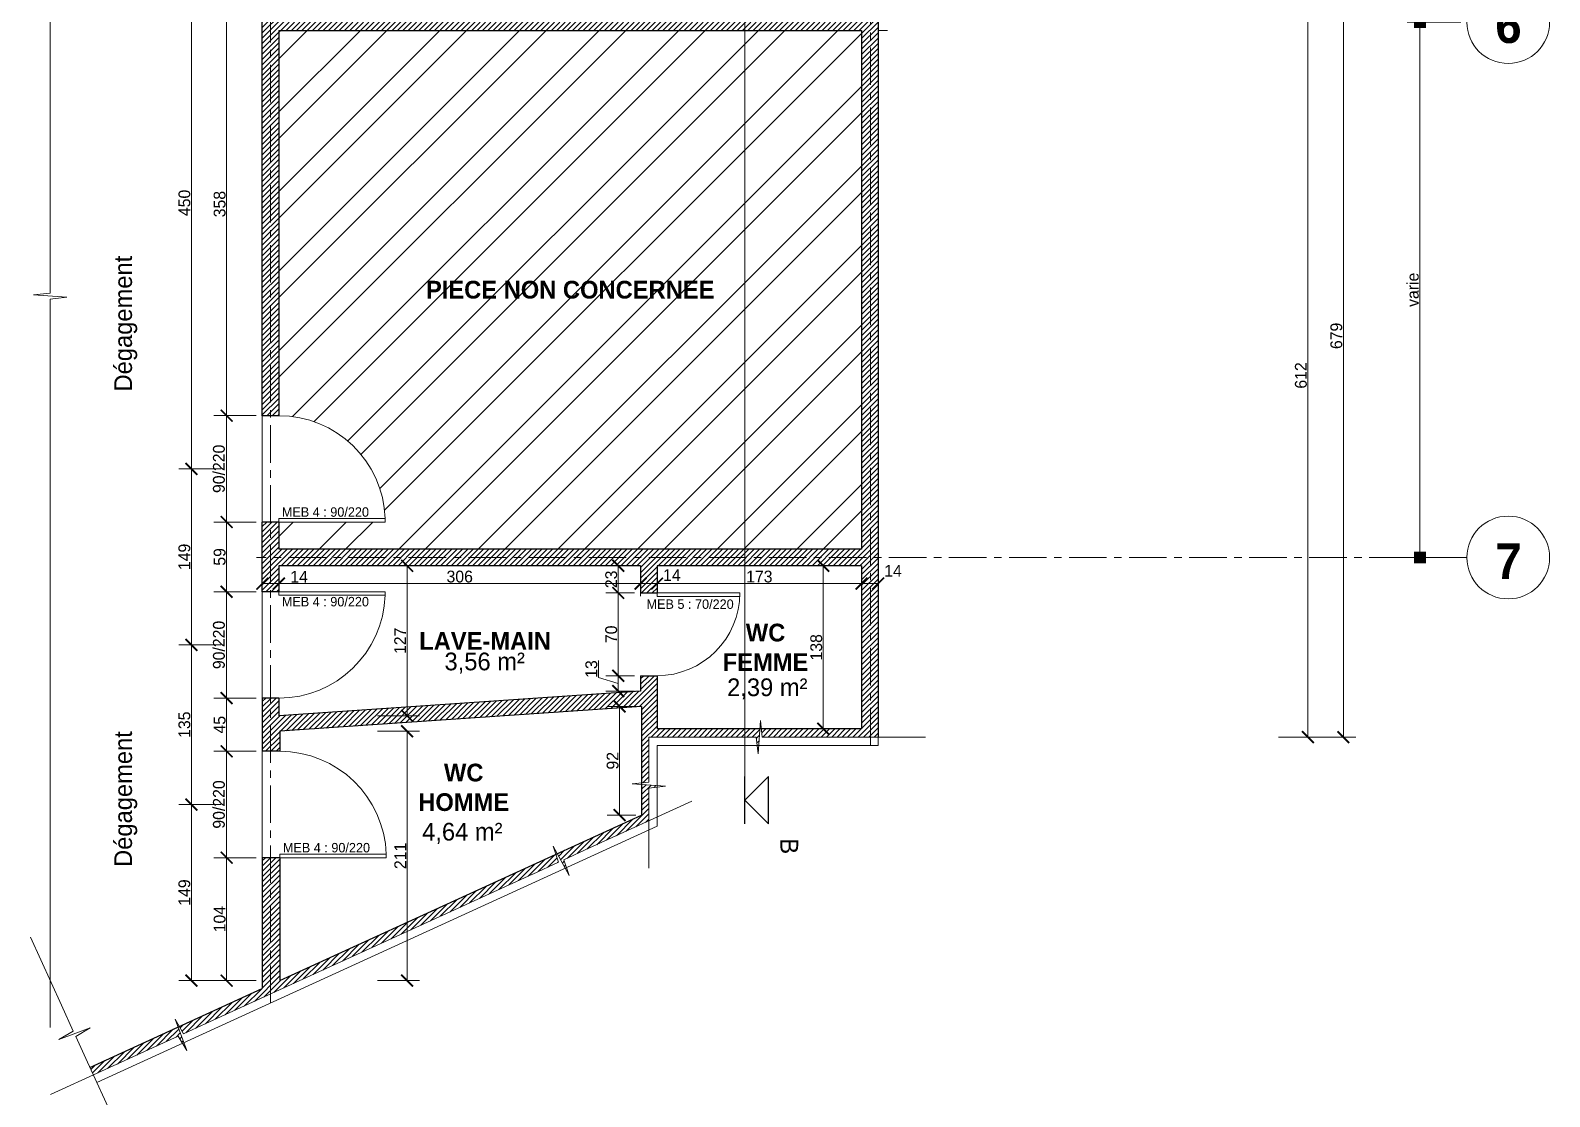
# Model space of a CAD drawing. Header units: centimetres. Extents: x -15293 to 11572, y -4790 to 2619.
# Drawn here: x -1709 to -424, y -1591 to -689 of the extents above; entities that cross this region are included whole.
import ezdxf

# ---------------------------------------------------------------- set-up
doc = ezdxf.new("R2010")
doc.units = ezdxf.units.CM
doc.linetypes.add('Axe', pattern=[1093.611073, 529.166651, -211.666656, 141.111112, -211.666656])
doc.linetypes.add('CENTER', pattern=[50.8, 31.75, -6.35, 6.35, -6.35])
doc.layers.get('0').update_dxf_attribs({"lineweight": 0})
for name, color, linetype in [('Hachure mur', 7, 'Continuous'), ('Ligne de Coupe', 4, 'Continuous'), ('TSJ_COTATION', 144, 'Continuous'), ('TSJ_LEGENDE', 6, 'Continuous'), ('TSJ_TEXTE', 6, 'Continuous')]:
    doc.layers.add(name, color=color, linetype=linetype)
for name, color, linetype, lineweight, true_color in [('Partie Non étudiée', 7, 'Continuous', 0, 0xa8a8a8), ('TSJ_AXE', 7, 'CENTER', 0, 0xb80000), ('TSJ_HACHURE', 7, 'Axe', 0, 0x969696)]:
    doc.layers.add(name, color=color, linetype=linetype, lineweight=lineweight, true_color=true_color)
for name, color, linetype, lineweight in [('Symbole de rupture', 6, 'Continuous', 0), ('TSJ_MENUISERIE', 150, 'Continuous', 15), ('TSJ_MUR', 1, 'Continuous', 30), ('TSJ_VUE', 5, 'Continuous', 13)]:
    doc.layers.add(name, color=color, linetype=linetype, lineweight=lineweight)
doc.styles.get("Standard").update_dxf_attribs({"font": 'GOTHIC.TTF'})
doc.dimstyles.new('Axe cotation', dxfattribs={"dimtxt": 10, "dimasz": 10, "dimexe": 10.625, "dimexo": 5, "dimtad": 1, "dimtxsty": 'Standard', "dimblk": 'BOXFILLED', "dimcen": 8, "dimadec": 0, "dimazin": 0, "dimtfac": 1, "dimtmove": 0, "dimatfit": 3, "dimldrblk": 'BOXFILLED', "dimfxl": 1, "dimlwd": 9, "dimlwe": 9, "dimarcsym": 0})
doc.dimstyles.new('ISO-25', dxfattribs={"dimtxt": 10, "dimasz": 10, "dimexe": 10.625, "dimexo": 5, "dimtad": 1, "dimtxsty": 'Standard', "dimblk": 'ARCHTICK', "dimcen": 8, "dimadec": 0, "dimazin": 0, "dimtfac": 1, "dimtmove": 0, "dimatfit": 3, "dimldrblk": 'ARCHTICK', "dimfxl": 25, "dimfxlon": 1, "dimlwd": 9, "dimlwe": 9, "dimarcsym": 0})

# ---------------------------------------------------------------- blocks, each defined once
blk = doc.blocks.new('Marque de rupture')
at = {"layer": 'Symbole de rupture', "lineweight": 20}
for p, q in [((0, -3.6), (0, 20.4)), ((0, -3.6), (-14.1, -5.1)), ((14.1, -7.1), (-14.1, -5.1)), ((0, -8.6), (14.1, -7.1)), ((0, -8.6), (0, -32.6))]:
    blk.add_line(p, q, dxfattribs=at)
blk = doc.blocks.new('_ArchTick')
at = {"color": 0, "linetype": 'ByBlock', "const_width": 0.15}
blk.add_lwpolyline([(-0.5, -0.5), (0.5, 0.5)], dxfattribs=at)
blk = doc.blocks.new('*D103')
at = {"layer": 'Defpoints', "color": 0, "transparency": 16777216}
for p in [(-1005.8, -1142), (-1038.2, -1280), (-1005.8, -1280)]:
    blk.add_point(p, dxfattribs=at)
at = {"layer": 'TSJ_COTATION', "color": 0, "lineweight": 9, "transparency": 16777216}
for p, q in [((-1013.2, -1142), (-1048.8, -1142)), ((-1038.2, -1142), (-1038.2, -1280)), ((-1013.2, -1280), (-1048.8, -1280))]:
    blk.add_line(p, q, dxfattribs=at)
at = {"layer": 'TSJ_COTATION', "color": 0, "lineweight": 9, "transparency": 16777216, "xscale": 10, "yscale": 10, "zscale": 10}
for p, rotation in [((-1038.2, -1142), 90), ((-1038.2, -1280), 270)]:
    blk.add_blockref('_ArchTick', p, dxfattribs=dict(at, rotation=rotation))
at = {"layer": 'TSJ_COTATION', "color": 0, "transparency": 16777216, "insert": (-1044.1, -1211), "char_height": 10, "attachment_point": 5, "rotation": 90}
blk.add_mtext('138', dxfattribs=at)
blk = doc.blocks.new('*D104')
at = {"layer": 'Defpoints', "color": 0, "transparency": 16777216}
for p in [(-1512.8, -1164), (-1498.8, -1157.1), (-1498.8, -1164)]:
    blk.add_point(p, dxfattribs=at)
at = {"layer": 'TSJ_COTATION', "color": 0, "lineweight": 9, "transparency": 16777216}
for p, q in [((-1512.8, -1159), (-1512.8, -1146.5)), ((-1498.8, -1159), (-1498.8, -1146.5)), ((-1512.8, -1157.1), (-1498.8, -1157.1)), ((-1498.8, -1157.1), (-1474.5, -1157.1))]:
    blk.add_line(p, q, dxfattribs=at)
at = {"layer": 'TSJ_COTATION', "color": 0, "lineweight": 9, "transparency": 16777216, "xscale": 10, "yscale": 10, "zscale": 10, "rotation": 180}
blk.add_blockref('_ArchTick', (-1512.8, -1157.1), dxfattribs=at)
at = {"layer": 'TSJ_COTATION', "color": 0, "lineweight": 9, "transparency": 16777216, "xscale": 10, "yscale": 10, "zscale": 10}
blk.add_blockref('_ArchTick', (-1498.8, -1157.1), dxfattribs=at)
at = {"layer": 'TSJ_COTATION', "color": 0, "transparency": 16777216, "insert": (-1481.7, -1151.3), "char_height": 10, "attachment_point": 5}
blk.add_mtext('14', dxfattribs=at)
blk = doc.blocks.new('*D105')
at = {"layer": 'Defpoints', "color": 0, "transparency": 16777216}
for p in [(-1192.8, -1142), (-1498.8, -1164), (-1192.8, -1157.1)]:
    blk.add_point(p, dxfattribs=at)
at = {"layer": 'TSJ_COTATION', "color": 0, "lineweight": 9, "transparency": 16777216}
for p, q in [((-1498.8, -1159), (-1498.8, -1146.5)), ((-1192.8, -1147), (-1192.8, -1167.7)), ((-1498.8, -1157.1), (-1192.8, -1157.1))]:
    blk.add_line(p, q, dxfattribs=at)
at = {"layer": 'TSJ_COTATION', "color": 0, "lineweight": 9, "transparency": 16777216, "xscale": 10, "yscale": 10, "zscale": 10, "rotation": 180}
blk.add_blockref('_ArchTick', (-1498.8, -1157.1), dxfattribs=at)
at = {"layer": 'TSJ_COTATION', "color": 0, "lineweight": 9, "transparency": 16777216, "xscale": 10, "yscale": 10, "zscale": 10}
blk.add_blockref('_ArchTick', (-1192.8, -1157.1), dxfattribs=at)
at = {"layer": 'TSJ_COTATION', "color": 0, "transparency": 16777216, "insert": (-1345.8, -1151.2), "char_height": 10, "attachment_point": 5}
blk.add_mtext('306', dxfattribs=at)
blk = doc.blocks.new('*D106')
at = {"layer": 'Defpoints', "color": 0, "transparency": 16777216}
for p in [(-1192.8, -1142), (-1178.8, -1157.1), (-1178.8, -1165)]:
    blk.add_point(p, dxfattribs=at)
at = {"layer": 'TSJ_COTATION', "color": 0, "lineweight": 9, "transparency": 16777216}
for p, q in [((-1192.8, -1147), (-1192.8, -1167.7)), ((-1178.8, -1160), (-1178.8, -1146.5)), ((-1192.8, -1157.1), (-1178.8, -1157.1))]:
    blk.add_line(p, q, dxfattribs=at)
at = {"layer": 'TSJ_COTATION', "color": 0, "lineweight": 9, "transparency": 16777216, "xscale": 10, "yscale": 10, "zscale": 10, "rotation": 180}
blk.add_blockref('_ArchTick', (-1192.8, -1157.1), dxfattribs=at)
at = {"layer": 'TSJ_COTATION', "color": 0, "lineweight": 9, "transparency": 16777216, "xscale": 10, "yscale": 10, "zscale": 10}
blk.add_blockref('_ArchTick', (-1178.8, -1157.1), dxfattribs=at)
at = {"layer": 'TSJ_COTATION', "color": 0, "transparency": 16777216, "insert": (-1166.3, -1149.9), "char_height": 10, "attachment_point": 5}
blk.add_mtext('14', dxfattribs=at)
blk = doc.blocks.new('*D107')
at = {"layer": 'Defpoints', "color": 0, "transparency": 16777216}
for p in [(-1005.8, -1142), (-1178.8, -1165), (-1005.8, -1157.1)]:
    blk.add_point(p, dxfattribs=at)
at = {"layer": 'TSJ_COTATION', "color": 0, "lineweight": 9, "transparency": 16777216}
for p, q in [((-1178.8, -1160), (-1178.8, -1146.5)), ((-1005.8, -1147), (-1005.8, -1167.7)), ((-1178.8, -1157.1), (-1005.8, -1157.1))]:
    blk.add_line(p, q, dxfattribs=at)
at = {"layer": 'TSJ_COTATION', "color": 0, "lineweight": 9, "transparency": 16777216, "xscale": 10, "yscale": 10, "zscale": 10, "rotation": 180}
blk.add_blockref('_ArchTick', (-1178.8, -1157.1), dxfattribs=at)
at = {"layer": 'TSJ_COTATION', "color": 0, "lineweight": 9, "transparency": 16777216, "xscale": 10, "yscale": 10, "zscale": 10}
blk.add_blockref('_ArchTick', (-1005.8, -1157.1), dxfattribs=at)
at = {"layer": 'TSJ_COTATION', "color": 0, "transparency": 16777216, "insert": (-1092.3, -1151.2), "char_height": 10, "attachment_point": 5}
blk.add_mtext('173', dxfattribs=at)
blk = doc.blocks.new('*D108')
at = {"layer": 'Defpoints', "color": 0, "transparency": 16777216}
for p in [(-1005.8, -1142), (-991.8, -1142), (-991.8, -1157.1)]:
    blk.add_point(p, dxfattribs=at)
at = {"layer": 'TSJ_COTATION', "color": 0, "lineweight": 9, "transparency": 16777216}
for p, q in [((-1005.8, -1147), (-1005.8, -1167.7)), ((-991.8, -1147), (-991.8, -1167.7)), ((-1005.8, -1157.1), (-991.8, -1157.1))]:
    blk.add_line(p, q, dxfattribs=at)
at = {"layer": 'TSJ_COTATION', "color": 0, "lineweight": 9, "transparency": 16777216, "xscale": 10, "yscale": 10, "zscale": 10, "rotation": 180}
blk.add_blockref('_ArchTick', (-1005.8, -1157.1), dxfattribs=at)
at = {"layer": 'TSJ_COTATION', "color": 0, "lineweight": 9, "transparency": 16777216, "xscale": 10, "yscale": 10, "zscale": 10}
blk.add_blockref('_ArchTick', (-991.8, -1157.1), dxfattribs=at)
at = {"layer": 'TSJ_COTATION', "color": 0, "transparency": 16777216, "insert": (-979.2, -1146.3), "char_height": 10, "attachment_point": 5}
blk.add_mtext('14', dxfattribs=at)
blk = doc.blocks.new('*D109')
at = {"layer": 'Defpoints', "color": 0, "transparency": 16777216}
for p in [(-1192.8, -1142), (-1211.7, -1165), (-1192.8, -1165)]:
    blk.add_point(p, dxfattribs=at)
at = {"layer": 'TSJ_COTATION', "color": 0, "lineweight": 9, "transparency": 16777216}
for p, q in [((-1197.8, -1142), (-1222.3, -1142)), ((-1211.7, -1142), (-1211.7, -1165)), ((-1197.8, -1165), (-1222.3, -1165))]:
    blk.add_line(p, q, dxfattribs=at)
at = {"layer": 'TSJ_COTATION', "color": 0, "lineweight": 9, "transparency": 16777216, "xscale": 10, "yscale": 10, "zscale": 10}
for p, rotation in [((-1211.7, -1142), 90), ((-1211.7, -1165), 270)]:
    blk.add_blockref('_ArchTick', p, dxfattribs=dict(at, rotation=rotation))
at = {"layer": 'TSJ_COTATION', "color": 0, "transparency": 16777216, "insert": (-1217.6, -1153.5), "char_height": 10, "attachment_point": 5, "rotation": 90}
blk.add_mtext('23', dxfattribs=at)
blk = doc.blocks.new('*D110')
at = {"layer": 'Defpoints', "color": 0, "transparency": 16777216}
for p in [(-1192.8, -1165), (-1211.7, -1235), (-1192.8, -1235)]:
    blk.add_point(p, dxfattribs=at)
at = {"layer": 'TSJ_COTATION', "color": 0, "lineweight": 9, "transparency": 16777216}
for p, q in [((-1197.8, -1165), (-1222.3, -1165)), ((-1211.7, -1165), (-1211.7, -1235)), ((-1197.8, -1235), (-1222.3, -1235))]:
    blk.add_line(p, q, dxfattribs=at)
at = {"layer": 'TSJ_COTATION', "color": 0, "lineweight": 9, "transparency": 16777216, "xscale": 10, "yscale": 10, "zscale": 10}
for p, rotation in [((-1211.7, -1165), 90), ((-1211.7, -1235), 270)]:
    blk.add_blockref('_ArchTick', p, dxfattribs=dict(at, rotation=rotation))
at = {"layer": 'TSJ_COTATION', "color": 0, "transparency": 16777216, "insert": (-1217.6, -1200), "char_height": 10, "attachment_point": 5, "rotation": 90}
blk.add_mtext('70', dxfattribs=at)
blk = doc.blocks.new('*D111')
at = {"layer": 'Defpoints', "color": 0, "transparency": 16777216}
for p in [(-1192.8, -1235), (-1211.7, -1248), (-1192.8, -1248)]:
    blk.add_point(p, dxfattribs=at)
at = {"layer": 'TSJ_COTATION', "color": 0, "lineweight": 9, "transparency": 16777216}
for p, q in [((-1228.5, -1236.5), (-1228.5, -1222.3)), ((-1211.7, -1241.5), (-1228.5, -1236.5)), ((-1197.8, -1235), (-1222.3, -1235)), ((-1211.7, -1235), (-1211.7, -1248)), ((-1197.8, -1248), (-1222.3, -1248))]:
    blk.add_line(p, q, dxfattribs=at)
at = {"layer": 'TSJ_COTATION', "color": 0, "lineweight": 9, "transparency": 16777216, "xscale": 10, "yscale": 10, "zscale": 10}
for p, rotation in [((-1211.7, -1235), 90), ((-1211.7, -1248), 270)]:
    blk.add_blockref('_ArchTick', p, dxfattribs=dict(at, rotation=rotation))
at = {"layer": 'TSJ_COTATION', "color": 0, "transparency": 16777216, "insert": (-1234.4, -1229.4), "char_height": 10, "attachment_point": 5, "rotation": 90}
blk.add_mtext('13', dxfattribs=at)
blk = doc.blocks.new('*D112')
at = {"layer": 'Defpoints', "color": 0, "transparency": 16777216}
for p in [(-1191.9, -1261), (-1210.5, -1353), (-1191.9, -1353)]:
    blk.add_point(p, dxfattribs=at)
at = {"layer": 'TSJ_COTATION', "color": 0, "lineweight": 9, "transparency": 16777216}
for p, q in [((-1196.9, -1261), (-1221.1, -1261)), ((-1210.5, -1261), (-1210.5, -1353)), ((-1196.9, -1353), (-1221.1, -1353))]:
    blk.add_line(p, q, dxfattribs=at)
at = {"layer": 'TSJ_COTATION', "color": 0, "lineweight": 9, "transparency": 16777216, "xscale": 10, "yscale": 10, "zscale": 10}
for p, rotation in [((-1210.5, -1261), 90), ((-1210.5, -1353), 270)]:
    blk.add_blockref('_ArchTick', p, dxfattribs=dict(at, rotation=rotation))
at = {"layer": 'TSJ_COTATION', "color": 0, "transparency": 16777216, "insert": (-1216.4, -1307), "char_height": 10, "attachment_point": 5, "rotation": 90}
blk.add_mtext('92', dxfattribs=at)
blk = doc.blocks.new('*D117')
at = {"layer": 'Defpoints', "color": 0, "transparency": 16777216}
for p in [(-1512.8, -610), (-1572.8, -1060), (-1512.8, -1060)]:
    blk.add_point(p, dxfattribs=at)
at = {"layer": 'TSJ_COTATION', "color": 0, "lineweight": 9, "transparency": 16777216}
for p, q in [((-1547.8, -610), (-1583.4, -610)), ((-1572.8, -610), (-1572.8, -1060)), ((-1547.8, -1060), (-1583.4, -1060))]:
    blk.add_line(p, q, dxfattribs=at)
at = {"layer": 'TSJ_COTATION', "color": 0, "lineweight": 9, "transparency": 16777216, "xscale": 10, "yscale": 10, "zscale": 10}
for p, rotation in [((-1572.8, -610), 90), ((-1572.8, -1060), 270)]:
    blk.add_blockref('_ArchTick', p, dxfattribs=dict(at, rotation=rotation))
at = {"layer": 'TSJ_COTATION', "color": 0, "transparency": 16777216, "insert": (-1578.7, -835), "char_height": 10, "attachment_point": 5, "rotation": 90}
blk.add_mtext('450', dxfattribs=at)
blk = doc.blocks.new('*D118')
at = {"layer": 'Defpoints', "color": 0, "transparency": 16777216}
for p in [(-1512.8, -1060), (-1572.8, -1209), (-1512.8, -1209)]:
    blk.add_point(p, dxfattribs=at)
at = {"layer": 'TSJ_COTATION', "color": 0, "lineweight": 9, "transparency": 16777216}
for p, q in [((-1547.8, -1060), (-1583.4, -1060)), ((-1572.8, -1060), (-1572.8, -1209)), ((-1547.8, -1209), (-1583.4, -1209))]:
    blk.add_line(p, q, dxfattribs=at)
at = {"layer": 'TSJ_COTATION', "color": 0, "lineweight": 9, "transparency": 16777216, "xscale": 10, "yscale": 10, "zscale": 10}
for p, rotation in [((-1572.8, -1060), 90), ((-1572.8, -1209), 270)]:
    blk.add_blockref('_ArchTick', p, dxfattribs=dict(at, rotation=rotation))
at = {"layer": 'TSJ_COTATION', "color": 0, "transparency": 16777216, "insert": (-1578.7, -1134.5), "char_height": 10, "attachment_point": 5, "rotation": 90}
blk.add_mtext('149', dxfattribs=at)
blk = doc.blocks.new('*D119')
at = {"layer": 'Defpoints', "color": 0, "transparency": 16777216}
for p in [(-1512.8, -1209), (-1572.8, -1344), (-1512.8, -1344)]:
    blk.add_point(p, dxfattribs=at)
at = {"layer": 'TSJ_COTATION', "color": 0, "lineweight": 9, "transparency": 16777216}
for p, q in [((-1547.8, -1209), (-1583.4, -1209)), ((-1572.8, -1209), (-1572.8, -1344)), ((-1547.8, -1344), (-1583.4, -1344))]:
    blk.add_line(p, q, dxfattribs=at)
at = {"layer": 'TSJ_COTATION', "color": 0, "lineweight": 9, "transparency": 16777216, "xscale": 10, "yscale": 10, "zscale": 10}
for p, rotation in [((-1572.8, -1209), 90), ((-1572.8, -1344), 270)]:
    blk.add_blockref('_ArchTick', p, dxfattribs=dict(at, rotation=rotation))
at = {"layer": 'TSJ_COTATION', "color": 0, "transparency": 16777216, "insert": (-1578.7, -1276.5), "char_height": 10, "attachment_point": 5, "rotation": 90}
blk.add_mtext('135', dxfattribs=at)
blk = doc.blocks.new('*D120')
at = {"layer": 'Defpoints', "color": 0, "transparency": 16777216}
for p in [(-1512.8, -1344), (-1572.8, -1493), (-1512.8, -1493)]:
    blk.add_point(p, dxfattribs=at)
at = {"layer": 'TSJ_COTATION', "color": 0, "lineweight": 9, "transparency": 16777216}
for p, q in [((-1547.8, -1344), (-1583.4, -1344)), ((-1572.8, -1344), (-1572.8, -1493)), ((-1547.8, -1493), (-1583.4, -1493))]:
    blk.add_line(p, q, dxfattribs=at)
at = {"layer": 'TSJ_COTATION', "color": 0, "lineweight": 9, "transparency": 16777216, "xscale": 10, "yscale": 10, "zscale": 10}
for p, rotation in [((-1572.8, -1344), 90), ((-1572.8, -1493), 270)]:
    blk.add_blockref('_ArchTick', p, dxfattribs=dict(at, rotation=rotation))
at = {"layer": 'TSJ_COTATION', "color": 0, "transparency": 16777216, "insert": (-1578.7, -1418.5), "char_height": 10, "attachment_point": 5, "rotation": 90}
blk.add_mtext('149', dxfattribs=at)
blk = doc.blocks.new('*D126')
at = {"layer": 'Defpoints', "color": 0, "transparency": 16777216}
for p in [(-1512.8, -657), (-1543, -1015), (-1512.8, -1015)]:
    blk.add_point(p, dxfattribs=at)
at = {"layer": 'TSJ_COTATION', "color": 0, "lineweight": 9, "transparency": 16777216}
for p, q in [((-1518, -657), (-1553.7, -657)), ((-1543, -657), (-1543, -1015)), ((-1518, -1015), (-1553.7, -1015))]:
    blk.add_line(p, q, dxfattribs=at)
at = {"layer": 'TSJ_COTATION', "color": 0, "lineweight": 9, "transparency": 16777216, "xscale": 10, "yscale": 10, "zscale": 10}
for p, rotation in [((-1543, -657), 90), ((-1543, -1015), 270)]:
    blk.add_blockref('_ArchTick', p, dxfattribs=dict(at, rotation=rotation))
at = {"layer": 'TSJ_COTATION', "color": 0, "transparency": 16777216, "insert": (-1548.9, -836), "char_height": 10, "attachment_point": 5, "rotation": 90}
blk.add_mtext('358', dxfattribs=at)
blk = doc.blocks.new('*D127')
at = {"layer": 'Defpoints', "color": 0, "transparency": 16777216}
for p in [(-1512.8, -1015), (-1543, -1105), (-1512.8, -1105)]:
    blk.add_point(p, dxfattribs=at)
at = {"layer": 'TSJ_COTATION', "color": 0, "lineweight": 9, "transparency": 16777216}
for p, q in [((-1518, -1015), (-1553.7, -1015)), ((-1543, -1015), (-1543, -1105)), ((-1518, -1105), (-1553.7, -1105))]:
    blk.add_line(p, q, dxfattribs=at)
at = {"layer": 'TSJ_COTATION', "color": 0, "lineweight": 9, "transparency": 16777216, "xscale": 10, "yscale": 10, "zscale": 10}
for p, rotation in [((-1543, -1015), 90), ((-1543, -1105), 270)]:
    blk.add_blockref('_ArchTick', p, dxfattribs=dict(at, rotation=rotation))
at = {"layer": 'TSJ_COTATION', "color": 0, "transparency": 16777216, "insert": (-1549.5, -1060), "char_height": 10, "attachment_point": 5, "rotation": 90}
blk.add_mtext('90/220', dxfattribs=at)
blk = doc.blocks.new('*D128')
at = {"layer": 'Defpoints', "color": 0, "transparency": 16777216}
for p in [(-1512.8, -1105), (-1543, -1164), (-1512.8, -1164)]:
    blk.add_point(p, dxfattribs=at)
at = {"layer": 'TSJ_COTATION', "color": 0, "lineweight": 9, "transparency": 16777216}
for p, q in [((-1518, -1105), (-1553.7, -1105)), ((-1543, -1105), (-1543, -1164)), ((-1518, -1164), (-1553.7, -1164))]:
    blk.add_line(p, q, dxfattribs=at)
at = {"layer": 'TSJ_COTATION', "color": 0, "lineweight": 9, "transparency": 16777216, "xscale": 10, "yscale": 10, "zscale": 10}
for p, rotation in [((-1543, -1105), 90), ((-1543, -1164), 270)]:
    blk.add_blockref('_ArchTick', p, dxfattribs=dict(at, rotation=rotation))
at = {"layer": 'TSJ_COTATION', "color": 0, "transparency": 16777216, "insert": (-1548.9, -1134.5), "char_height": 10, "attachment_point": 5, "rotation": 90}
blk.add_mtext('59', dxfattribs=at)
blk = doc.blocks.new('*D129')
at = {"layer": 'Defpoints', "color": 0, "transparency": 16777216}
for p in [(-1512.8, -1164), (-1543, -1254), (-1512.8, -1254)]:
    blk.add_point(p, dxfattribs=at)
at = {"layer": 'TSJ_COTATION', "color": 0, "lineweight": 9, "transparency": 16777216}
for p, q in [((-1518, -1164), (-1553.7, -1164)), ((-1543, -1164), (-1543, -1254)), ((-1518, -1254), (-1553.7, -1254))]:
    blk.add_line(p, q, dxfattribs=at)
at = {"layer": 'TSJ_COTATION', "color": 0, "lineweight": 9, "transparency": 16777216, "xscale": 10, "yscale": 10, "zscale": 10}
for p, rotation in [((-1543, -1164), 90), ((-1543, -1254), 270)]:
    blk.add_blockref('_ArchTick', p, dxfattribs=dict(at, rotation=rotation))
at = {"layer": 'TSJ_COTATION', "color": 0, "transparency": 16777216, "insert": (-1549.5, -1209), "char_height": 10, "attachment_point": 5, "rotation": 90}
blk.add_mtext('90/220', dxfattribs=at)
blk = doc.blocks.new('*D130')
at = {"layer": 'Defpoints', "color": 0, "transparency": 16777216}
for p in [(-1512.8, -1299), (-1543, -1389), (-1512.8, -1389)]:
    blk.add_point(p, dxfattribs=at)
at = {"layer": 'TSJ_COTATION', "color": 0, "lineweight": 9, "transparency": 16777216}
for p, q in [((-1518, -1299), (-1553.7, -1299)), ((-1543, -1299), (-1543, -1389)), ((-1518, -1389), (-1553.7, -1389))]:
    blk.add_line(p, q, dxfattribs=at)
at = {"layer": 'TSJ_COTATION', "color": 0, "lineweight": 9, "transparency": 16777216, "xscale": 10, "yscale": 10, "zscale": 10}
for p, rotation in [((-1543, -1299), 90), ((-1543, -1389), 270)]:
    blk.add_blockref('_ArchTick', p, dxfattribs=dict(at, rotation=rotation))
at = {"layer": 'TSJ_COTATION', "color": 0, "transparency": 16777216, "insert": (-1549.5, -1344), "char_height": 10, "attachment_point": 5, "rotation": 90}
blk.add_mtext('90/220', dxfattribs=at)
blk = doc.blocks.new('*D131')
at = {"layer": 'Defpoints', "color": 0, "transparency": 16777216}
for p in [(-1512.8, -1389), (-1543, -1493), (-1512.8, -1493)]:
    blk.add_point(p, dxfattribs=at)
at = {"layer": 'TSJ_COTATION', "color": 0, "lineweight": 9, "transparency": 16777216}
for p, q in [((-1518, -1389), (-1553.7, -1389)), ((-1543, -1389), (-1543, -1493)), ((-1518, -1493), (-1553.7, -1493))]:
    blk.add_line(p, q, dxfattribs=at)
at = {"layer": 'TSJ_COTATION', "color": 0, "lineweight": 9, "transparency": 16777216, "xscale": 10, "yscale": 10, "zscale": 10}
for p, rotation in [((-1543, -1389), 90), ((-1543, -1493), 270)]:
    blk.add_blockref('_ArchTick', p, dxfattribs=dict(at, rotation=rotation))
at = {"layer": 'TSJ_COTATION', "color": 0, "transparency": 16777216, "insert": (-1548.9, -1441), "char_height": 10, "attachment_point": 5, "rotation": 90}
blk.add_mtext('104', dxfattribs=at)
blk = doc.blocks.new('*D140')
at = {"layer": 'Defpoints', "color": 0, "transparency": 16777216}
for p in [(-999.8, -608), (-951.8, -1287), (-598.2, -1287)]:
    blk.add_point(p, dxfattribs=at)
at = {"layer": 'TSJ_COTATION', "color": 0, "lineweight": 9, "transparency": 16777216}
for p, q in [((-623.2, -608), (-587.6, -608)), ((-598.2, -608), (-598.2, -1287)), ((-623.2, -1287), (-587.6, -1287))]:
    blk.add_line(p, q, dxfattribs=at)
at = {"layer": 'TSJ_COTATION', "color": 0, "lineweight": 9, "transparency": 16777216, "xscale": 10, "yscale": 10, "zscale": 10}
for p, rotation in [((-598.2, -608), 90), ((-598.2, -1287), 270)]:
    blk.add_blockref('_ArchTick', p, dxfattribs=dict(at, rotation=rotation))
at = {"layer": 'TSJ_COTATION', "color": 0, "transparency": 16777216, "insert": (-604.1, -947.5), "char_height": 10, "attachment_point": 5, "rotation": 90}
blk.add_mtext('679', dxfattribs=at)
blk = doc.blocks.new('*D151')
at = {"layer": 'Defpoints', "color": 0, "transparency": 16777216}
for p in [(-991.8, -675), (-951.8, -1287), (-628.2, -1287)]:
    blk.add_point(p, dxfattribs=at)
at = {"layer": 'TSJ_COTATION', "color": 0, "lineweight": 9, "transparency": 16777216}
for p, q in [((-653.2, -675), (-617.6, -675)), ((-628.2, -675), (-628.2, -1287)), ((-653.2, -1287), (-617.6, -1287))]:
    blk.add_line(p, q, dxfattribs=at)
at = {"layer": 'TSJ_COTATION', "color": 0, "lineweight": 9, "transparency": 16777216, "xscale": 10, "yscale": 10, "zscale": 10}
for p, rotation in [((-628.2, -675), 90), ((-628.2, -1287), 270)]:
    blk.add_blockref('_ArchTick', p, dxfattribs=dict(at, rotation=rotation))
at = {"layer": 'TSJ_COTATION', "color": 0, "transparency": 16777216, "insert": (-634.1, -981), "char_height": 10, "attachment_point": 5, "rotation": 90}
blk.add_mtext('612', dxfattribs=at)
blk = doc.blocks.new('*D154')
at = {"layer": 'Defpoints', "color": 0, "transparency": 16777216}
for p in [(-1512.8, -1254), (-1543, -1299), (-1512.8, -1299)]:
    blk.add_point(p, dxfattribs=at)
at = {"layer": 'TSJ_COTATION', "color": 0, "lineweight": 9, "transparency": 16777216}
for p, q in [((-1518, -1254), (-1553.7, -1254)), ((-1543, -1254), (-1543, -1299)), ((-1518, -1299), (-1553.7, -1299))]:
    blk.add_line(p, q, dxfattribs=at)
at = {"layer": 'TSJ_COTATION', "color": 0, "lineweight": 9, "transparency": 16777216, "xscale": 10, "yscale": 10, "zscale": 10}
for p, rotation in [((-1543, -1254), 90), ((-1543, -1299), 270)]:
    blk.add_blockref('_ArchTick', p, dxfattribs=dict(at, rotation=rotation))
at = {"layer": 'TSJ_COTATION', "color": 0, "transparency": 16777216, "insert": (-1548.9, -1276.5), "char_height": 10, "attachment_point": 5, "rotation": 90}
blk.add_mtext('45', dxfattribs=at)
blk = doc.blocks.new('*D333')
at = {"layer": 'Defpoints', "color": 0, "transparency": 16777216}
for p in [(-1497.9, -1282), (-1497.9, -1493), (-1390.3, -1493)]:
    blk.add_point(p, dxfattribs=at)
at = {"layer": 'TSJ_COTATION', "color": 0, "lineweight": 9, "transparency": 16777216}
for p, q in [((-1415.3, -1282), (-1379.7, -1282)), ((-1390.3, -1282), (-1390.3, -1493)), ((-1415.3, -1493), (-1379.7, -1493))]:
    blk.add_line(p, q, dxfattribs=at)
at = {"layer": 'TSJ_COTATION', "color": 0, "lineweight": 9, "transparency": 16777216, "xscale": 10, "yscale": 10, "zscale": 10}
for p, rotation in [((-1390.3, -1282), 90), ((-1390.3, -1493), 270)]:
    blk.add_blockref('_ArchTick', p, dxfattribs=dict(at, rotation=rotation))
at = {"layer": 'TSJ_COTATION', "color": 0, "transparency": 16777216, "insert": (-1396.1, -1387.5), "char_height": 10, "attachment_point": 5, "rotation": 90}
blk.add_mtext('211', dxfattribs=at)
blk = doc.blocks.new('*D332')
at = {"layer": 'Defpoints', "color": 0, "transparency": 16777216}
for p in [(-1498.8, -1142), (-1390.3, -1142), (-1498.8, -1269)]:
    blk.add_point(p, dxfattribs=at)
at = {"layer": 'TSJ_COTATION', "color": 0, "lineweight": 9, "transparency": 16777216}
for p, q in [((-1415.3, -1142), (-1379.7, -1142)), ((-1390.3, -1269), (-1390.3, -1142)), ((-1415.3, -1269), (-1379.7, -1269))]:
    blk.add_line(p, q, dxfattribs=at)
at = {"layer": 'TSJ_COTATION', "color": 0, "lineweight": 9, "transparency": 16777216, "xscale": 10, "yscale": 10, "zscale": 10}
for p, rotation in [((-1390.3, -1142), 90), ((-1390.3, -1269), 270)]:
    blk.add_blockref('_ArchTick', p, dxfattribs=dict(at, rotation=rotation))
at = {"layer": 'TSJ_COTATION', "color": 0, "transparency": 16777216, "insert": (-1396.2, -1205.5), "char_height": 10, "attachment_point": 5, "rotation": 90}
blk.add_mtext('127', dxfattribs=at)
blk = doc.blocks.new('_BoxFilled')
at = {"color": 0, "linetype": 'ByBlock', "lineweight": -2}
blk.add_line((-0.5, 0), (-1, 0), dxfattribs=at)
at = {"color": 0, "linetype": 'ByBlock'}
blk.add_solid([(-0.5, 0.5), (0.5, 0.5), (-0.5, -0.5), (0.5, -0.5)], dxfattribs=at)
blk = doc.blocks.new('*D370')
at = {"layer": 'Defpoints', "color": 0, "linetype": 'ByBlock', "transparency": 16777216}
for p in [(-493.7, -682), (-533.4, -1135), (-493.7, -1135)]:
    blk.add_point(p, dxfattribs=at)
at = {"layer": 'TSJ_AXE', "color": 0, "linetype": 'ByBlock', "lineweight": 9, "transparency": 16777216}
for p, q in [((-498.7, -682), (-544.1, -682)), ((-533.4, -692), (-533.4, -1125)), ((-498.7, -1135), (-544.1, -1135))]:
    blk.add_line(p, q, dxfattribs=at)
at = {"layer": 'TSJ_AXE', "color": 0, "linetype": 'ByBlock', "lineweight": 9, "transparency": 16777216, "xscale": 10, "yscale": 10, "zscale": 10}
for p, rotation in [((-533.4, -682), 90), ((-533.4, -1135), 270)]:
    blk.add_blockref('_BoxFilled', p, dxfattribs=dict(at, rotation=rotation))
at = {"layer": 'TSJ_AXE', "color": 0, "linetype": 'ByBlock', "transparency": 16777216, "insert": (-539.4, -908.5), "char_height": 10, "attachment_point": 5, "rotation": 90}
blk.add_mtext('varie', dxfattribs=at)

msp = doc.modelspace()

# ---------------------------------------------------------------- hatches: boundary and pattern name
at = {"layer": 'Hachure mur', "lineweight": 0, "true_color": 0xc7c8ca}
h = msp.add_hatch(dxfattribs=at)
h.set_pattern_fill('ANSI31', color=9)
h.paths.add_polyline_path([(-1512.837, 644.989), (-1512.837, 496.489), (-1498.837, 496.489), (-1498.837, 630.989), (-991.837, 630.989), (-991.837, 644.989), (-1469.837, 644.989), (-1469.837, 669.989), (-1473.405, 669.989), (-1474.905, 684.131), (-1476.905, 655.847), (-1478.405, 669.989), (-1483.837, 669.989), (-1483.837, 644.989)])
h.paths.add_polyline_path([(-1512.837, 469.989), (-1512.837, 383.989), (-1498.837, 383.989), (-1498.837, 469.989)])
h.paths.add_polyline_path([(-1498.837, 289.989), (-1512.837, 289.989), (-1512.837, 4.989), (-1498.837, 4.989), (-1498.837, 177.989), (-991.837, 177.989), (-991.837, 191.989), (-1498.837, 191.989)])
h.paths.add_polyline_path([(-1004.837, 43.989), (-1004.837, -105.011), (-1498.837, -105.011), (-1498.837, -85.011), (-1512.837, -85.011), (-1512.837, -563.011), (-1498.837, -563.011), (-1498.837, -401.011), (-1004.837, -401.011), (-1004.837, -542.011), (-991.837, -542.011), (-991.837, -303.011), (-1004.837, -303.011), (-1004.837, -387.011), (-1498.837, -387.011), (-1498.837, -119.011), (-1004.837, -119.011), (-1004.837, -203.011), (-991.837, -203.011), (-991.837, 43.989)])
h.paths.add_polyline_path([(-1579.143, -1545.525), (-1584.068, -1532.382), (-1658.627, -1566.495), (-1655.714, -1572.859), (-1583.879, -1539.994), (-1580.291, -1546.05)])
h.paths.add_polyline_path([(-1262.263, -1392.849), (-1264.5, -1386.175), (-1497.947, -1492.981), (-1497.947, -1389.011), (-1512.837, -1389.011), (-1512.837, -1499.793), (-1582.92, -1531.857), (-1579.332, -1537.913)])
h.paths.add_polyline_path([(-1178.837, -1328.007), (-1191.947, -1327.08), (-1191.947, -1352.981), (-1263.352, -1385.65), (-1256.627, -1397.969), (-1255.479, -1397.443), (-1257.716, -1390.769), (-1185.878, -1357.902), (-1185.878, -1330.008), (-1178.837, -1329.262)])
h.paths.add_polyline_path([(-1092.832, -1294.011), (-1091.842, -1280.011), (-1178.837, -1280.011), (-1178.837, -1235.011), (-1192.837, -1235.011), (-1192.837, -1248.011), (-1498.837, -1269.011), (-1498.837, -1254.011), (-1512.837, -1254.011), (-1512.837, -1299.011), (-1497.947, -1299.011), (-1497.947, -1281.981), (-1191.947, -1260.981), (-1191.947, -1325.652), (-1185.882, -1325.009), (-1185.837, -1287.011), (-1094.837, -1287.011), (-1094.095, -1294.011)])
h.paths.add_polyline_path([(-1090.58, -1280.011), (-1089.837, -1287.011), (-991.837, -1287.011), (-991.837, -675.011), (-1498.837, -675.011), (-1498.837, -657.011), (-1512.837, -657.011), (-1512.837, -1015.011), (-1498.837, -1015.011), (-1498.837, -689.011), (-1005.837, -689.011), (-1005.837, -1128.011), (-1498.837, -1128.011), (-1498.837, -1105.011), (-1512.837, -1105.011), (-1512.837, -1164.011), (-1498.837, -1164.011), (-1498.837, -1142.011), (-1192.837, -1142.011), (-1192.837, -1165.011), (-1178.837, -1165.011), (-1178.837, -1142.011), (-1005.837, -1142.011), (-1005.837, -1280.011)])
at = {"layer": 'TSJ_HACHURE', "true_color": 0xc7c8ca}
h = msp.add_hatch(dxfattribs=at)
h.set_pattern_fill('ANSI32', color=9, scale=5)
h.paths.add_polyline_path([(-1104.441, -1128.011), (-1005.837, -1128.011), (-1005.837, -689.011), (-1104.441, -689.011)])
h.paths.add_polyline_path([(-1104.441, -689.011), (-1498.837, -689.011), (-1498.837, -1015.011, -0.40407836), (-1408.837, -1102.011), (-1408.837, -1105.011), (-1498.837, -1105.011), (-1498.837, -1128.011), (-1104.441, -1128.011)])
h.paths.add_polyline_path([(-1498.837, -3868.222), (-1498.837, -4194.222, -0.40407836), (-1408.837, -4281.222), (-1408.837, -4284.222), (-1498.837, -4284.222), (-1498.837, -4307.222), (-1005.837, -4307.222), (-1005.837, -3868.222)])
h.paths.add_polyline_path([(-1377.148, -4103.571), (-1128.281, -4103.571), (-1128.281, -4070.751), (-1377.148, -4070.751)], flags=24)
h.paths.add_polyline_path([(-1377.148, -924.36), (-1128.281, -924.36), (-1128.281, -891.541), (-1377.148, -891.541)], flags=24)

# ---------------------------------------------------------------- linework, layer by layer
at = {"layer": 'Ligne de Coupe', "lineweight": 0}
msp.add_line((-1104.441, -1320.416), (-1104.441, 763.989), dxfattribs=at)
at = {"layer": 'Ligne de Coupe', "lineweight": 30}
for p, q in [((-1084.441, -1320.416), (-1104.441, -1340.416)), ((-1104.441, -1360.416), (-1104.441, -1320.416)), ((-1084.441, -1360.416), (-1084.441, -1320.416)), ((-1084.441, -1360.416), (-1104.441, -1340.416))]:
    msp.add_line(p, q, dxfattribs=at)
at = {"layer": 'Partie Non étudiée'}
for p, q in [((-991.837, -1294.011), (-1178.837, -1294.011)), ((-1178.837, -1294.011), (-1178.837, -1362.378)), ((-991.837, -1287.011), (-991.837, -1294.011)), ((-1652.8, -1579.224), (-1178.837, -1362.378))]:
    msp.add_line(p, q, dxfattribs=at)
at = {"layer": 'Symbole de rupture', "lineweight": 0}
for p, q in [((-1692.405, -887.308), (-1692.405, -440.308)), ((-1692.405, -940.308), (-1692.405, -1532.605)), ((-1185.882, -1301.009), (-1185.882, -1287.011)), ((-1118.837, -1287.011), (-1185.837, -1287.011)), ((-951.837, -1287.011), (-1065.837, -1287.011)), ((-1235.892, -1380.784), (-1149.463, -1341.241)), ((-1185.882, -1354.009), (-1185.837, -1397.883)), ((-1557.508, -1527.928), (-1284.087, -1402.834)), ((-1682.711, -1513.811), (-1709.035, -1456.226)), ((-1605.703, -1549.979), (-1692.075, -1589.495)), ((-1660.676, -1562.013), (-1638.493, -1610.538))]:
    msp.add_line(p, q, dxfattribs=at)
at = {"layer": 'TSJ_AXE'}
for p, q in [((-1505.837, -1511.986), (-1505.837, 894.208)), ((-998.337, -1294.011), (-998.337, 894.208)), ((-493.693, -1135.011), (-1517.84, -1135.011))]:
    msp.add_line(p, q, dxfattribs=at)
at = {"layer": 'TSJ_AXE', "linetype": 'ByBlock'}
for centre in [(-458.693, -682.011), (-458.693, -1135.011)]:
    msp.add_circle(centre, 35, dxfattribs=at)
at = {"layer": 'TSJ_MENUISERIE', "lineweight": 20}
for points in [[(-1498.837, -1105.011), (-1408.837, -1105.011), (-1408.837, -1102.011), (-1498.837, -1102.011)], [(-1498.837, -1164.011), (-1408.837, -1164.011), (-1408.837, -1167.011), (-1498.837, -1167.011)], [(-1497.947, -1389.011), (-1407.947, -1389.011), (-1407.947, -1386.011), (-1497.947, -1386.011)]]:
    msp.add_lwpolyline(points, close=True, dxfattribs=at)
at = {"layer": 'TSJ_MENUISERIE'}
msp.add_lwpolyline([(-1178.837, -1165.011), (-1108.837, -1165.011), (-1108.837, -1168.011), (-1178.837, -1168.011)], close=True, dxfattribs=at)
at = {"layer": 'TSJ_MENUISERIE', "lineweight": 5}
for centre, start, end in [((-1498.875, -1105.102), 1.965886, 89.976158), ((-1498.875, -1163.921), 270.023842, 358.034114), ((-1497.985, -1389.102), 1.965886, 89.976158)]:
    msp.add_arc(centre, 90.091, start, end, dxfattribs=at)
at = {"layer": 'TSJ_MENUISERIE'}
msp.add_arc((-1178.837, -1165.011), 70, 270, 0, dxfattribs=at)
at = {"layer": 'TSJ_MUR'}
for p, q in [((-991.837, -675.011), (-991.837, -1287.011)), ((-1498.837, -689.011), (-1005.837, -689.011)), ((-1498.837, -689.011), (-1498.837, -1015.011)), ((-1005.837, -689.011), (-1005.837, -1128.011)), ((-1498.837, -1015.011), (-1512.837, -1015.011)), ((-1498.837, -1105.011), (-1512.837, -1105.011)), ((-1498.837, -1105.011), (-1498.837, -1128.011)), ((-1005.837, -1128.011), (-1498.837, -1128.011)), ((-1498.837, -1142.011), (-1498.837, -1164.011)), ((-1192.837, -1142.011), (-1498.837, -1142.011)), ((-1192.837, -1142.011), (-1192.837, -1165.011)), ((-1005.837, -1142.011), (-1178.837, -1142.011)), ((-1178.837, -1142.011), (-1178.837, -1165.011)), ((-1005.837, -1142.011), (-1005.837, -1280.011)), ((-1498.837, -1164.011), (-1512.837, -1164.011)), ((-1192.837, -1165.011), (-1178.837, -1165.011)), ((-1192.837, -1235.011), (-1178.837, -1235.011)), ((-1192.837, -1235.011), (-1192.837, -1248.011)), ((-1178.837, -1235.011), (-1178.837, -1280.011)), ((-1498.837, -1254.011), (-1512.837, -1254.011)), ((-1512.837, -1254.011), (-1512.837, -1299.011)), ((-1192.837, -1248.011), (-1498.837, -1269.011)), ((-1498.837, -1254.011), (-1498.837, -1269.011)), ((-1191.947, -1260.981), (-1497.947, -1281.981)), ((-1191.947, -1260.981), (-1191.947, -1352.981)), ((-1497.947, -1281.981), (-1497.947, -1299.011)), ((-1005.837, -1280.011), (-1178.837, -1280.011)), ((-1497.947, -1299.011), (-1512.837, -1299.011)), ((-1497.947, -1492.981), (-1191.947, -1352.981)), ((-1497.947, -1389.011), (-1512.837, -1389.011)), ((-1512.837, -1389.011), (-1512.837, -1499.793)), ((-1497.947, -1389.011), (-1497.947, -1492.981)), ((-1658.627, -1566.495), (-1512.837, -1499.793))]:
    msp.add_line(p, q, dxfattribs=at)
for points in [[(-1512.837, -1015.011), (-1512.837, -657.011)], [(-1512.837, -1164.011), (-1512.837, -1105.011)]]:
    msp.add_lwpolyline(points, dxfattribs=at)
at = {"layer": 'TSJ_VUE'}
msp.add_line((-991.837, -689.011), (-983.837, -689.011), dxfattribs=at)
at = {"layer": 'TSJ_VUE', "lineweight": 9}
for p, q in [((-1512.837, -1015.011), (-1512.837, -1105.011)), ((-1512.837, -1164.011), (-1512.837, -1254.011)), ((-1512.837, -1389.011), (-1512.837, -1299.011))]:
    msp.add_line(p, q, dxfattribs=at)

# ---------------------------------------------------------------- block references
for p in [(-1692.405, -907.74), (-1185.882, -1321.441)]:
    msp.add_blockref('Marque de rupture', p)
for p, rotation in [((-1086.269, -1287.011), 270), ((-1674.216, -1532.394), 24.56700164912743), ((-1576.088, -1536.429), 294.5848688581123)]:
    msp.add_blockref('Marque de rupture', p, dxfattribs=dict(rotation=rotation))
at = {"xscale": -1, "rotation": 114.5848688581126}
msp.add_blockref('Marque de rupture', (-1265.507, -1394.334), dxfattribs=at)

# ---------------------------------------------------------------- texts
at = {"layer": 'Ligne de Coupe', "insert": (-1059.451, -1386.015), "char_height": 15, "attachment_point": 3, "rotation": 270}
msp.add_mtext_dynamic_manual_height_columns('B', width=37.39883, gutter_width=12.5, heights=[0], dxfattribs=at)
at = {"layer": 'TSJ_AXE', "char_height": 30, "attachment_point": 7}
for s, insert in [('{\\fCentury Gothic|b1|i0|c0|p34;6}', (-469.644, -700.118)), ('{\\fCentury Gothic|b1|i0|c0|p34;7}', (-469.644, -1153.118))]:
    msp.add_mtext_dynamic_manual_height_columns(s, width=43.00473, gutter_width=12.5, heights=[0], dxfattribs=dict(at, insert=insert))
at = {"layer": 'TSJ_LEGENDE', "insert": (-1252.337, -908.511), "char_height": 15, "attachment_point": 5}
msp.add_mtext_dynamic_manual_height_columns('{\\fCentury Gothic|b1|i0|c0|p34;PIECE NON CONCERNEE}', width=357.33725, gutter_width=12.5, heights=[2.167], dxfattribs=at)
at = {"layer": 'TSJ_TEXTE', "char_height": 15, "attachment_point": 5, "rotation": 90}
for insert in [(-1628.311, -937.108), (-1628.311, -1339.389)]:
    msp.add_mtext_dynamic_manual_height_columns('Dégagement', width=479.47189, gutter_width=12.5, heights=[2.167], dxfattribs=dict(at, insert=insert))
at = {"layer": 'TSJ_TEXTE'}
for s, width, heights, insert, char_height, attachment_point in [('MEB 4 : 90/220 ', 106.9004, [0], (-1496.318, -1092.535), 8, 1), ('MEB 4 : 90/220 ', 106.9004, [0], (-1496.318, -1176.487), 8, 7), ('MEB 5 : 70/220 ', 106.9004, [0], (-1187.749, -1178.593), 8, 7), ('{\\fCentury Gothic|b1|i0|c0|p34;WC^JFEMME}', 357.33725, [53.824], (-1087.035, -1211.021), 15, 5), ('{\\fCentury Gothic|b1|i0|c0|p34;LAVE-MAIN}', 357.33725, [53.824], (-1324.344, -1205.601), 15, 5), ('3,56 m²', 210.39385, [2.167], (-1324.675, -1224.358), 15, 5), ('2,39 m²', 210.39385, [2.167], (-1085.568, -1246.202), 15, 5), ('{\\fCentury Gothic|b1|i0|c0|p34;WC\\PHOMME}', 357.33725, [48.547], (-1342.422, -1329.575), 15, 5), ('4,64 m²', 210.39385, [2.167], (-1343.594, -1368.415), 15, 5), ('MEB 4 : 90/220 ', 106.9004, [0], (-1495.428, -1376.535), 8, 1)]:
    msp.add_mtext_dynamic_manual_height_columns(s, width=width, gutter_width=12.5, heights=heights, dxfattribs=dict(at, insert=insert, char_height=char_height, attachment_point=attachment_point))

# ---------------------------------------------------------------- dimensions: what is measured, and where the dimension line sits
at = {"layer": 'TSJ_AXE', "linetype": 'ByBlock'}
dim = msp.add_linear_dim(base=(-533.446, -1135.011), p1=(-493.693, -682.011), p2=(-493.693, -1135.011), angle=90, text='varie', dimstyle='Axe cotation', dxfattribs=at)
dim.commit()
dim.dimension.update_dxf_attribs({"geometry": '*D370', "text_midpoint": (-539.387, -908.511)})
at = {"layer": 'TSJ_COTATION'}
for base, p1, p2, angle, picture, middle in [((-598.243, -1287.011), (-999.837, -608.011), (-951.837, -1287.011), 90, '*D140', (-604.12, -947.511)), ((-1572.813, -1060.011), (-1512.837, -610.011), (-1512.837, -1060.011), 270, '*D117', (-1578.689, -835.011)), ((-1543.034, -1015.011), (-1512.837, -657.011), (-1512.837, -1015.011), 90, '*D126', (-1548.911, -836.011)), ((-628.243, -1287.011), (-991.837, -675.011), (-951.837, -1287.011), 90, '*D151', (-634.12, -981.011)), ((-1572.813, -1209.011), (-1512.837, -1060.011), (-1512.837, -1209.011), 270, '*D118', (-1578.689, -1134.511)), ((-1543.034, -1164.011), (-1512.837, -1105.011), (-1512.837, -1164.011), 90, '*D128', (-1548.911, -1134.511)), ((-1211.71, -1165.011), (-1192.837, -1142.011), (-1192.837, -1165.011), 90, '*D109', (-1217.586, -1153.511)), ((-1038.176, -1280.011), (-1005.837, -1142.011), (-1005.837, -1280.011), 90, '*D103', (-1044.052, -1211.011)), ((-1211.71, -1235.011), (-1192.837, -1165.011), (-1192.837, -1235.011), 90, '*D110', (-1217.586, -1200.011)), ((-1572.813, -1344.011), (-1512.837, -1209.011), (-1512.837, -1344.011), 270, '*D119', (-1578.689, -1276.511)), ((-1211.71, -1248.011), (-1192.837, -1235.011), (-1192.837, -1248.011), 90, '*D111', (-1234.4, -1235.842)), ((-1543.034, -1299.011), (-1512.837, -1254.011), (-1512.837, -1299.011), 90, '*D154', (-1548.911, -1276.511)), ((-1210.498, -1352.981), (-1191.947, -1260.981), (-1191.947, -1352.981), 90, '*D112', (-1216.374, -1306.981)), ((-1572.813, -1493.011), (-1512.837, -1344.011), (-1512.837, -1493.011), 270, '*D120', (-1578.689, -1418.511)), ((-1543.034, -1493.011), (-1512.837, -1389.011), (-1512.81, -1493.011), 90, '*D131', (-1548.911, -1441.011))]:
    dim = msp.add_linear_dim(base=base, p1=p1, p2=p2, angle=angle, dimstyle='ISO-25', override={"dimtmove": 1}, dxfattribs=at)
    dim.commit()
    dim.dimension.update_dxf_attribs({"geometry": picture, "text_midpoint": middle})
for base, p1, p2, picture, middle in [((-1543.034, -1105.011), (-1512.837, -1015.011), (-1512.837, -1105.011), '*D127', (-1549.465, -1060.011)), ((-1543.034, -1254.011), (-1512.837, -1164.011), (-1512.837, -1254.011), '*D129', (-1549.465, -1209.011)), ((-1543.034, -1389.011), (-1512.837, -1299.011), (-1512.837, -1389.011), '*D130', (-1549.465, -1344.011))]:
    dim = msp.add_linear_dim(base=base, p1=p1, p2=p2, angle=90, text='<>/220', dimstyle='ISO-25', override={"dimtmove": 1}, dxfattribs=at)
    dim.commit()
    dim.dimension.update_dxf_attribs({"geometry": picture, "text_midpoint": middle})
for base, p1, p2, picture, middle in [((-1192.837, -1157.095), (-1498.837, -1164.011), (-1192.837, -1142.011), '*D105', (-1345.837, -1151.219)), ((-1005.837, -1157.095), (-1178.837, -1165.011), (-1005.837, -1142.011), '*D107', (-1092.337, -1151.219))]:
    dim = msp.add_linear_dim(base=base, p1=p1, p2=p2, dimstyle='ISO-25', override={"dimtmove": 1}, dxfattribs=at)
    dim.commit()
    dim.dimension.update_dxf_attribs({"geometry": picture, "text_midpoint": middle})
for base, p1, p2, picture, middle in [((-1390.311, -1142.011), (-1498.837, -1269.011), (-1498.837, -1142.011), '*D332', (-1396.188, -1205.511)), ((-1390.311, -1492.981), (-1497.947, -1281.981), (-1497.947, -1492.981), '*D333', (-1396.062, -1387.481))]:
    dim = msp.add_linear_dim(base=base, p1=p1, p2=p2, angle=90, dimstyle='ISO-25', dxfattribs=at)
    dim.commit()
    dim.dimension.update_dxf_attribs({"geometry": picture, "text_midpoint": middle})
for base, p1, p2, picture, middle in [((-1178.837, -1157.095), (-1192.837, -1142.011), (-1178.837, -1165.011), '*D106', (-1166.259, -1155.644)), ((-991.837, -1157.095), (-1005.837, -1142.011), (-991.837, -1142.011), '*D108', (-979.221, -1152.095))]:
    dim = msp.add_linear_dim(base=base, p1=p1, p2=p2, dimstyle='ISO-25', override={"dimtmove": 1}, dxfattribs=at)
    dim.commit()
    dim.dimension.update_dxf_attribs({"geometry": picture, "text_midpoint": middle, "dimtype": 160})
dim = msp.add_linear_dim(base=(-1498.837, -1157.095), p1=(-1512.837, -1164.011), p2=(-1498.837, -1164.011), dimstyle='ISO-25', dxfattribs=at)
dim.commit()
dim.dimension.update_dxf_attribs({"geometry": '*D104', "text_midpoint": (-1481.672, -1151.345)})

doc.saveas('drawing.dxf')
